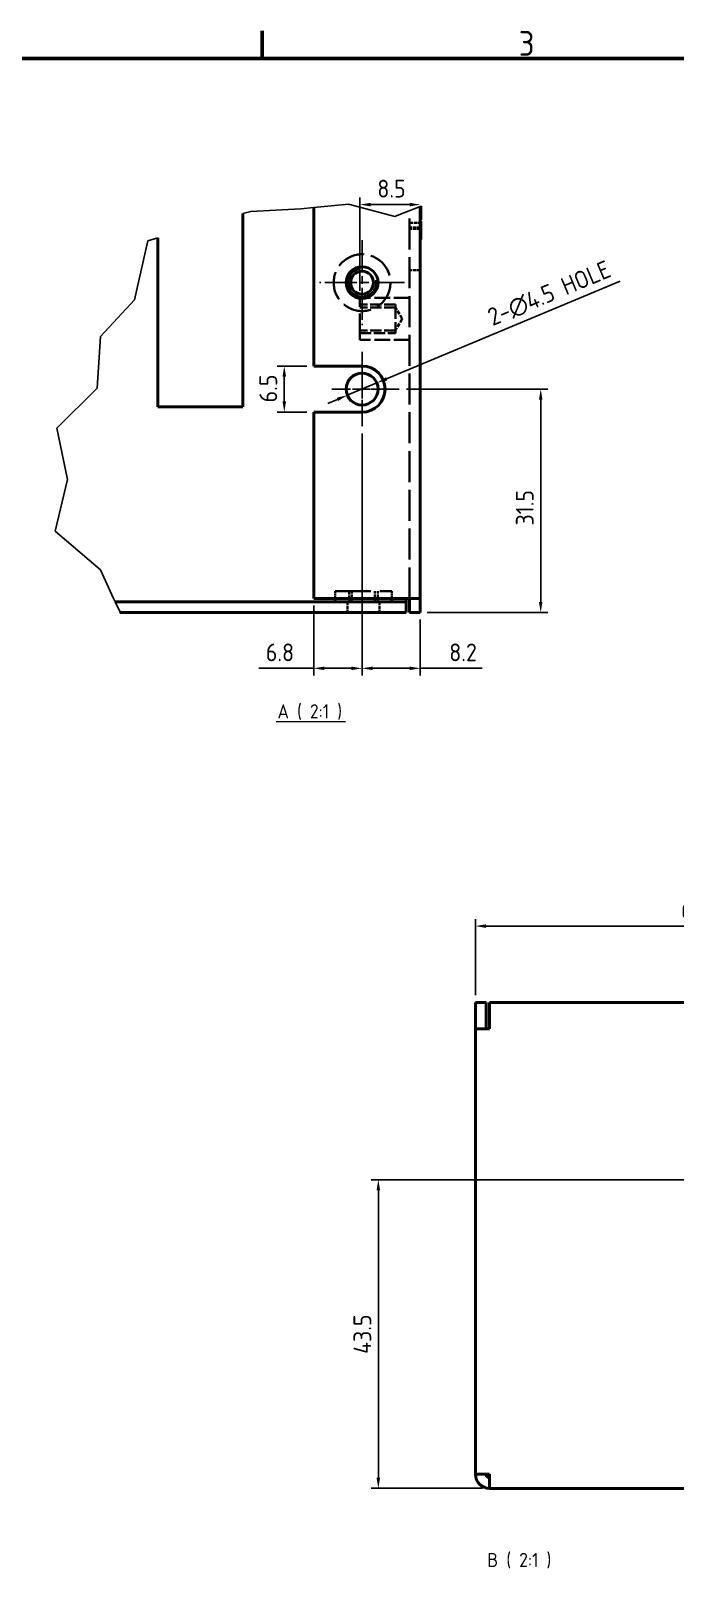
# Model space of a CAD drawing. Header units: millimetres. Extents: x 0 to 1188, y 0 to 840.
# Drawn here: x 677.2 to 858.9, y 394.1 to 827.8 of the extents above; entities that cross this region are included whole.
import ezdxf

# ---------------------------------------------------------------- set-up
doc = ezdxf.new("R2010")
doc.units = ezdxf.units.MM
doc.header["$LTSCALE"] = 2
doc.linetypes.add('CHAIN', pattern=[0.3543, 0.2362, -0.0295, 0.0591, -0.0295])
doc.linetypes.add('DASHED', pattern=[0.2067, 0.1654, -0.0413])
doc.layers.get('0').update_dxf_attribs({"color": 3, "lineweight": 25})
for name, color, linetype, lineweight in [('가려진 것(ISO)', 2, 'DASHED', 35), ('가시적인 것(ISO)', 3, 'Continuous', 40), ('가시적인 좁은 것(ISO)', 3, 'Continuous', 35), ('경계(ISO)', 7, 'Continuous', 50), ('기호(ISO)', 5, 'Continuous', 25), ('끊기 선(JIS)', 1, 'Continuous', 25), ('중심 표식(ISO)', 1, 'Continuous', 25), ('치수(ISO)', 2, 'Continuous', 25)]:
    doc.layers.add(name, color=color, linetype=linetype, lineweight=lineweight)
doc.styles.add('문자 텍스트_PSTEK_POSCO', font='isocp.shx')
doc.styles.add('치수 텍스트_PSTEK_POSCO', font='isocp.shx')
doc.styles.add('텍스트 스타일538', font='isocp.shx')
doc.dimstyles.new('치수_PSTEK_POSCO', dxfattribs={"dimscale": 2, "dimtxt": 2.5, "dimasz": 1.5, "dimexe": 1, "dimexo": 1, "dimgap": 1, "dimtad": 1, "dimrnd": 1e-08, "dimdsep": 46, "dimtxsty": '치수 텍스트_PSTEK_POSCO', "dimcen": 0.09, "dimdle": 10, "dimclrd": 7, "dimclre": 7, "dimclrt": 2, "dimadec": 1, "dimazin": 2, "dimtfac": 1, "dimtmove": 0, "dimatfit": 3, "dimfxl": 0, "dimtolj": 1, "dimlwd": -1, "dimlwe": -1, "dimarcsym": 0})

# ---------------------------------------------------------------- blocks, each defined once
blk = doc.blocks.new('경계 Default Border')
at = {"layer": '경계(ISO)'}
blk.add_line((371.25, 410), (371.25, 413.9), dxfattribs=at)
at = {"layer": '경계(ISO)', "flags": 128}
blk.add_lwpolyline([(10, 10), (10, 410), (584, 410), (584, 10), (10, 10)], dxfattribs=at)
at = {"layer": '경계(ISO)', "color": 2, "insert": (407.4, 410.37), "char_height": 3.5, "attachment_point": 7, "style": '문자 텍스트_PSTEK_POSCO'}
blk.add_mtext('3', dxfattribs=at)
blk = doc.blocks.new('*D37')
at = {"layer": 'Defpoints', "color": 0, "transparency": 16777216}
for p in [(787.02, 778.79), (787.02, 778.25), (770.02, 752.49)]:
    blk.add_point(p, dxfattribs=at)
at = {"layer": '치수(ISO)', "color": 7, "transparency": 16777216}
for p, q in [((770.02, 754.49), (770.02, 780.79)), ((773.02, 778.79), (784.02, 778.79))]:
    blk.add_line(p, q, dxfattribs=at)
for points in [[(773.02, 779.29), (773.02, 778.29), (770.02, 778.79)], [(784.02, 779.29), (784.02, 778.29), (787.02, 778.79)]]:
    blk.add_solid(points, dxfattribs=at)
at = {"layer": '치수(ISO)', "color": 2, "transparency": 16777216, "insert": (774.92, 783.29), "char_height": 5, "attachment_point": 4, "style": '치수 텍스트_PSTEK_POSCO'}
blk.add_mtext('\\A1;8.5', dxfattribs=at)
blk = doc.blocks.new('*D38')
at = {"layer": 'Defpoints', "color": 0, "transparency": 16777216}
for p in [(770.62, 716.29), (787.02, 663.79), (787.02, 648.06)]:
    blk.add_point(p, dxfattribs=at)
at = {"layer": '치수(ISO)', "color": 7, "transparency": 16777216}
for p, q in [((770.62, 714.29), (770.62, 646.06)), ((787.02, 661.79), (787.02, 646.06)), ((773.62, 648.06), (784.02, 648.06)), ((787.02, 648.06), (804.5, 648.06))]:
    blk.add_line(p, q, dxfattribs=at)
for points in [[(773.62, 648.56), (773.62, 647.56), (770.62, 648.06)], [(784.02, 648.56), (784.02, 647.56), (787.02, 648.06)]]:
    blk.add_solid(points, dxfattribs=at)
at = {"layer": '치수(ISO)', "color": 2, "transparency": 16777216, "insert": (795.2, 652.56), "char_height": 5, "attachment_point": 4, "style": '치수 텍스트_PSTEK_POSCO'}
blk.add_mtext('\\A1;8.2', dxfattribs=at)
blk = doc.blocks.new('*D39')
at = {"layer": 'Defpoints', "color": 0, "transparency": 16777216}
for p in [(766.47, 725.05), (774.77, 728.52)]:
    blk.add_point(p, dxfattribs=at)
at = {"layer": '치수(ISO)', "color": 7, "transparency": 16777216}
for p, q in [((777.54, 729.68), (843.42, 757.22)), ((766.47, 725.05), (774.77, 728.52)), ((763.7, 723.89), (760.93, 722.74))]:
    blk.add_line(p, q, dxfattribs=at)
for points in [[(777.35, 730.14), (777.73, 729.22), (774.77, 728.52)], [(763.51, 724.36), (763.89, 723.43), (766.47, 725.05)]]:
    blk.add_solid(points, dxfattribs=at)
at = {"layer": '치수(ISO)', "color": 2, "transparency": 16777216, "insert": (806.51, 746.67), "char_height": 5, "attachment_point": 4, "rotation": 22.6844, "style": '치수 텍스트_PSTEK_POSCO'}
blk.add_mtext('\\A1;2-∅4.5 HOLE', dxfattribs=at)
blk = doc.blocks.new('*D40')
at = {"layer": 'Defpoints', "color": 0, "transparency": 16777216}
for p in [(770.62, 716.29), (757.02, 667.79), (757.02, 648.06)]:
    blk.add_point(p, dxfattribs=at)
at = {"layer": '치수(ISO)', "color": 7, "transparency": 16777216}
for p, q in [((770.62, 714.29), (770.62, 646.06)), ((757.02, 665.79), (757.02, 646.06)), ((757.02, 648.06), (741.5, 648.06)), ((767.62, 648.06), (760.02, 648.06))]:
    blk.add_line(p, q, dxfattribs=at)
for points in [[(760.02, 648.56), (760.02, 647.56), (757.02, 648.06)], [(767.62, 648.56), (767.62, 647.56), (770.62, 648.06)]]:
    blk.add_solid(points, dxfattribs=at)
at = {"layer": '치수(ISO)', "color": 2, "transparency": 16777216, "insert": (743.5, 652.56), "char_height": 5, "attachment_point": 4, "style": '치수 텍스트_PSTEK_POSCO'}
blk.add_mtext('\\A1;6.8', dxfattribs=at)
blk = doc.blocks.new('*D41')
at = {"layer": 'Defpoints', "color": 0, "transparency": 16777216}
for p in [(757.02, 733.29), (748.7, 720.29), (757.02, 720.29)]:
    blk.add_point(p, dxfattribs=at)
at = {"layer": '치수(ISO)', "color": 7, "transparency": 16777216}
for p, q in [((755.02, 733.29), (746.7, 733.29)), ((748.7, 730.29), (748.7, 723.29)), ((755.02, 720.29), (746.7, 720.29))]:
    blk.add_line(p, q, dxfattribs=at)
for points in [[(748.2, 730.29), (749.2, 730.29), (748.7, 733.29)], [(748.2, 723.29), (749.2, 723.29), (748.7, 720.29)]]:
    blk.add_solid(points, dxfattribs=at)
at = {"layer": '치수(ISO)', "color": 2, "transparency": 16777216, "insert": (744.2, 723.03), "char_height": 5, "attachment_point": 4, "rotation": 90, "style": '치수 텍스트_PSTEK_POSCO'}
blk.add_mtext('\\A1;6.5', dxfattribs=at)
blk = doc.blocks.new('*D42')
at = {"layer": 'Defpoints', "color": 0, "transparency": 16777216}
for p in [(781.12, 726.79), (787.02, 663.79), (820.98, 663.79)]:
    blk.add_point(p, dxfattribs=at)
at = {"layer": '치수(ISO)', "color": 7, "transparency": 16777216}
for p, q in [((783.12, 726.79), (822.98, 726.79)), ((820.98, 723.79), (820.98, 666.79)), ((789.02, 663.79), (822.98, 663.79))]:
    blk.add_line(p, q, dxfattribs=at)
for points in [[(820.48, 723.79), (821.48, 723.79), (820.98, 726.79)], [(820.48, 666.79), (821.48, 666.79), (820.98, 663.79)]]:
    blk.add_solid(points, dxfattribs=at)
at = {"layer": '치수(ISO)', "color": 2, "transparency": 16777216, "insert": (816.48, 688.33), "char_height": 5, "attachment_point": 4, "rotation": 90, "style": '치수 텍스트_PSTEK_POSCO'}
blk.add_mtext('\\A1;31.5', dxfattribs=at)
blk = doc.blocks.new('*D57')
at = {"layer": 'Defpoints', "color": 0, "transparency": 16777216}
for p in [(929.57, 575.39), (802.57, 553.89), (929.57, 515.39)]:
    blk.add_point(p, dxfattribs=at)
at = {"layer": '치수(ISO)', "color": 7, "transparency": 16777216}
for p, q in [((802.57, 555.89), (802.57, 577.39)), ((929.57, 517.39), (929.57, 577.39)), ((805.57, 575.39), (926.57, 575.39))]:
    blk.add_line(p, q, dxfattribs=at)
for points in [[(805.57, 575.89), (805.57, 574.89), (802.57, 575.39)], [(926.57, 575.89), (926.57, 574.89), (929.57, 575.39)]]:
    blk.add_solid(points, dxfattribs=at)
at = {"layer": '치수(ISO)', "color": 2, "transparency": 16777216, "insert": (860.57, 579.89), "char_height": 5, "attachment_point": 4, "style": '치수 텍스트_PSTEK_POSCO'}
blk.add_mtext('\\A1;63.5', dxfattribs=at)
blk = doc.blocks.new('*D59')
at = {"layer": 'Defpoints', "color": 0, "transparency": 16777216}
for p in [(775.21, 503.89), (895.07, 503.89), (806.57, 416.89)]:
    blk.add_point(p, dxfattribs=at)
at = {"layer": '치수(ISO)', "color": 7, "transparency": 16777216}
for p, q in [((893.07, 503.89), (773.21, 503.89)), ((775.21, 419.89), (775.21, 500.89)), ((804.57, 416.89), (773.21, 416.89))]:
    blk.add_line(p, q, dxfattribs=at)
for points in [[(774.71, 500.89), (775.71, 500.89), (775.21, 503.89)], [(774.71, 419.89), (775.71, 419.89), (775.21, 416.89)]]:
    blk.add_solid(points, dxfattribs=at)
at = {"layer": '치수(ISO)', "color": 2, "transparency": 16777216, "insert": (770.71, 454.78), "char_height": 5, "attachment_point": 4, "rotation": 90, "style": '치수 텍스트_PSTEK_POSCO'}
blk.add_mtext('\\A1;43.5', dxfattribs=at)

msp = doc.modelspace()

# ---------------------------------------------------------------- linework, layer by layer
at = {"layer": '가려진 것(ISO)', "ltscale": 26.432507}
msp.add_line((784.022, 667.786), (784.022, 777.058), dxfattribs=at)
at = {"layer": '가려진 것(ISO)', "ltscale": 2.856945}
for p, q in [((784.022, 773.656), (787.022, 773.656)), ((787.022, 772.317), (784.022, 772.317)), ((787.022, 771.974), (784.022, 771.974)), ((787.022, 760.286), (784.022, 760.286)), ((767.022, 669.786), (767.022, 666.786)), ((767.78, 666.786), (767.78, 669.786)), ((774.264, 666.786), (774.264, 669.786)), ((775.022, 666.786), (775.022, 669.786)), ((766.522, 666.786), (766.522, 663.786)), ((775.522, 666.786), (775.522, 663.786))]:
    msp.add_line(p, q, dxfattribs=at)
at = {"layer": '가려진 것(ISO)', "ltscale": 0.19037}
for p, q in [((787.022, 775.694), (787.222, 775.694)), ((787.022, 772.919), (787.222, 772.919)), ((787.022, 772.465), (787.222, 772.465)), ((787.022, 770.034), (787.222, 770.034))]:
    msp.add_line(p, q, dxfattribs=at)
at = {"layer": '가려진 것(ISO)', "ltscale": 22.418236}
msp.add_line((770.022, 740.686), (770.022, 752.486), dxfattribs=at)
at = {"layer": '가려진 것(ISO)', "ltscale": 13.332776}
for p, q in [((784.022, 752.486), (770.022, 752.486)), ((784.022, 740.686), (770.022, 740.686))]:
    msp.add_line(p, q, dxfattribs=at)
at = {"layer": '가려진 것(ISO)', "ltscale": 9.523383}
for p, q in [((780.022, 750.586), (770.022, 750.586)), ((780.022, 749.828), (770.022, 749.828)), ((780.022, 743.344), (770.022, 743.344)), ((770.022, 742.586), (780.022, 742.586))]:
    msp.add_line(p, q, dxfattribs=at)
at = {"layer": '가려진 것(ISO)', "ltscale": 11.967462}
msp.add_line((780.022, 750.586), (780.022, 742.586), dxfattribs=at)
at = {"layer": '가려진 것(ISO)', "ltscale": 3.601896}
for q in [(780.022, 749.828), (780.022, 743.344)]:
    msp.add_line((781.97, 746.586), q, dxfattribs=at)
at = {"layer": '가려진 것(ISO)', "ltscale": 30.397606}
msp.add_line((763.022, 669.786), (779.022, 669.786), dxfattribs=at)
at = {"layer": '가려진 것(ISO)', "ltscale": 1.904597}
for p, q in [((763.022, 667.786), (763.022, 669.786)), ((779.022, 667.786), (779.022, 669.786))]:
    msp.add_line(p, q, dxfattribs=at)
at = {"layer": '가려진 것(ISO)', "ltscale": 24.318085}
msp.add_circle((770.622, 756.786), 8, dxfattribs=at)
at = {"layer": '가시적인 것(ISO)'}
for p, q in [((757.022, 733.286), (757.022, 777.939)), ((787.022, 778.251), (787.022, 667.786)), ((737.022, 776.283), (737.022, 721.786)), ((787.022, 775.545), (787.222, 775.545)), ((787.022, 774.585), (787.222, 774.585)), ((787.022, 774.028), (787.222, 774.028)), ((713.022, 721.786), (713.022, 769.462)), ((787.022, 768.971), (787.222, 768.971)), ((787.222, 770.981), (787.222, 768.971)), ((757.022, 733.286), (770.622, 733.286)), ((737.022, 721.786), (713.022, 721.786)), ((757.022, 667.786), (757.022, 720.286)), ((770.622, 720.286), (757.022, 720.286)), ((701.042, 666.786), (783.022, 666.786)), ((702.337, 663.786), (783.022, 663.786)), ((781.022, 667.786), (757.022, 667.786)), ((763.022, 666.786), (763.022, 667.786)), ((779.022, 666.786), (779.022, 667.786)), ((781.022, 667.786), (787.022, 667.786)), ((783.022, 666.786), (783.022, 667.786)), ((783.022, 666.786), (783.022, 663.786)), ((784.022, 663.786), (784.022, 667.786)), ((787.022, 663.786), (784.022, 663.786)), ((787.022, 667.786), (787.022, 663.786)), ((805.571, 553.886), (802.571, 553.886)), ((802.571, 553.886), (802.571, 546.386)), ((805.571, 553.886), (805.571, 546.386)), ((806.571, 553.886), (1070.383, 553.886)), ((806.571, 553.886), (806.571, 547.886)), ((806.571, 547.886), (806.571, 546.386)), ((806.571, 546.386), (802.571, 546.386)), ((802.571, 420.886), (802.571, 546.386)), ((802.571, 420.886), (806.571, 420.886)), ((806.571, 416.886), (806.571, 420.886)), ((1087.275, 416.886), (806.571, 416.886))]:
    msp.add_line(p, q, dxfattribs=at)
for centre, radius in [((770.622, 756.786), 4.5), ((770.622, 756.786), 3.242), ((770.622, 726.786), 4.5)]:
    msp.add_circle(centre, radius, dxfattribs=at)
for centre, radius, start, end in [((770.622, 726.786), 6.5, 270, 90), ((806.571, 420.886), 4, 180, 270), ((806.571, 420.886), 1, 180, 270)]:
    msp.add_arc(centre, radius, start, end, dxfattribs=at)
for points in [[(787.222, 778.33), (787.222, 778.226), (787.222, 778.118)], [(787.222, 778.118), (787.222, 777.315), (787.222, 776.012), (787.222, 775.545)], [(787.222, 775.545), (787.222, 775.084), (787.222, 774.785), (787.222, 774.585)], [(787.222, 774.028), (787.222, 773.825), (787.222, 773.522), (787.222, 773.075)], [(787.222, 773.075), (787.222, 772.692), (787.222, 771.694), (787.222, 770.981)]]:
    msp.add_open_spline(points, degree=2, dxfattribs=at)
at = {"layer": '가시적인 좁은 것(ISO)'}
msp.add_arc((770.622, 756.786), 4, 100, 10, dxfattribs=at)
at = {"layer": '기호(ISO)', "color": 100, "lineweight": 18, "true_color": 0x00ff40}
msp.add_line((746.371, 633.088), (765.927, 633.088), dxfattribs=at)
at = {"layer": '끊기 선(JIS)'}
for p, q in [((737.022, 776.283), (739.276, 776.862)), ((739.276, 776.862), (753.333, 777.58)), ((753.333, 777.58), (757.022, 777.939)), ((757.022, 777.939), (766.788, 778.888)), ((766.788, 778.888), (779.86, 775.403)), ((787.022, 778.251), (781.022, 775.865)), ((779.86, 775.403), (781.022, 775.865)), ((706.442, 751.91), (710.285, 768.611)), ((710.285, 768.611), (713.022, 769.462)), ((696.891, 741.628), (706.442, 751.91)), ((696.003, 727.036), (696.891, 741.628)), ((684.604, 715.764), (696.003, 727.036)), ((687.593, 701.273), (684.604, 715.764)), ((684.136, 686.699), (687.593, 701.273)), ((696.867, 675.823), (684.136, 686.699)), ((700.58, 667.786), (696.867, 675.823)), ((701.042, 666.786), (700.58, 667.786)), ((702.308, 664.045), (701.042, 666.786)), ((702.337, 663.786), (702.308, 664.045))]:
    msp.add_line(p, q, dxfattribs=at)
msp.add_open_spline([(787.022, 778.251), (787.055, 778.264), (787.089, 778.278), (787.155, 778.304), (787.189, 778.317), (787.222, 778.33)], degree=3, knots=[-0.010762395, -0.010762395, -0.010762395, -0.010762395, -0.005377974, -0.005377974, 0, 0, 0, 0], dxfattribs=at)
at = {"layer": '중심 표식(ISO)', "linetype": 'CHAIN', "ltscale": 19.051651}
for p, q in [((770.622, 768.786), (770.622, 744.786)), ((782.622, 756.786), (758.622, 756.786)), ((770.622, 737.286), (770.622, 716.286))]:
    msp.add_line(p, q, dxfattribs=at)
at = {"layer": '중심 표식(ISO)', "linetype": 'CHAIN', "ltscale": 9.445163}
for p, q in [((770.622, 735.286), (770.622, 718.286)), ((779.122, 726.786), (762.122, 726.786))]:
    msp.add_line(p, q, dxfattribs=at)
at = {"layer": '중심 표식(ISO)', "linetype": 'CHAIN', "ltscale": 6.667144}
msp.add_line((781.122, 726.786), (769.122, 726.786), dxfattribs=at)

# ---------------------------------------------------------------- block references
at = {"xscale": 2, "yscale": 2, "zscale": 2}
msp.add_blockref('경계 Default Border', (0, 0), dxfattribs=at)

# ---------------------------------------------------------------- texts
at = {"layer": '기호(ISO)', "color": 100, "true_color": 0x00ff40, "char_height": 4, "attachment_point": 7, "style": '텍스트 스타일538'}
for s, insert in [('A ( 2:1 )', (746.79, 633.53)), ('B ( 2:1 )', (805.936, 394.302))]:
    msp.add_mtext(s, dxfattribs=dict(at, insert=insert))

# ---------------------------------------------------------------- dimensions: what is measured, and where the dimension line sits
at = {"layer": '치수(ISO)', "color": 7}
for base, p1, p2, angle, override, picture, middle in [((787.022, 778.79), (770.022, 752.486), (787.022, 778.251), 180, {"dimdec": 2, "dimlfac": 0.5, "dimse2": 1, "dimtp": 0, "dimtm": 0, "dimtdec": 2, "dimtofl": 0, "dimatfit": 1}, '*D37', (778.522, 778.79)), ((748.701, 720.286), (757.022, 733.286), (757.022, 720.286), 90, {"dimdec": 2, "dimlfac": 0.5, "dimtp": 0, "dimtm": 0, "dimtdec": 2, "dimtofl": 0, "dimatfit": 1}, '*D41', (748.701, 726.786)), ((820.977, 663.786), (781.122, 726.786), (787.022, 663.786), 90, {"dimdec": 2, "dimlfac": 0.5, "dimtp": 0, "dimtm": 0, "dimtdec": 2, "dimtofl": 0, "dimatfit": 1}, '*D42', (820.977, 693.182)), ((757.022, 648.064), (770.622, 716.286), (757.022, 667.786), 180, {"dimdec": 2, "dimlfac": 0.5, "dimtp": 0, "dimtm": 0, "dimtdec": 2, "dimtofl": 0, "dimatfit": 2}, '*D40', (747.148, 648.064)), ((787.022, 648.064), (770.622, 716.286), (787.022, 663.786), 180, {"dimdec": 2, "dimlfac": 0.5, "dimtp": 0, "dimtm": 0, "dimtdec": 2, "dimtofl": 0, "dimatfit": 2}, '*D38', (798.85, 648.064)), ((929.571, 575.386), (802.571, 553.886), (929.571, 515.386), 180, {"dimdec": 2, "dimlfac": 0.5, "dimtp": 0, "dimtm": 0, "dimtdec": 2, "dimtofl": 0, "dimatfit": 1}, '*D57', (866.071, 575.386)), ((775.212, 503.886), (806.571, 416.886), (895.071, 503.886), 90, {"dimdec": 2, "dimlfac": 0.5, "dimtp": 0, "dimtm": 0, "dimtdec": 2, "dimtofl": 0, "dimatfit": 1}, '*D59', (775.212, 460.386))]:
    dim = msp.add_linear_dim(base=base, p1=p1, p2=p2, angle=angle, dimstyle='치수_PSTEK_POSCO', override=override, dxfattribs=at)
    dim.commit()
    dim.dimension.update_dxf_attribs({"geometry": picture, "text_midpoint": middle, "dimtype": 160})
dim = msp.add_diameter_dim_2p(p1=(766.47, 725.051), p2=(774.774, 728.522), text='2-<> HOLE', dimstyle='치수_PSTEK_POSCO', override={"dimdec": 2, "dimlfac": 0.5, "dimtp": 0, "dimtm": 0, "dimtdec": 2, "dimatfit": 2}, dxfattribs=at)
dim.commit()
dim.dimension.update_dxf_attribs({"geometry": '*D39', "text_midpoint": (824.913, 749.479), "dimtype": 163})

doc.saveas('drawing.dxf')
